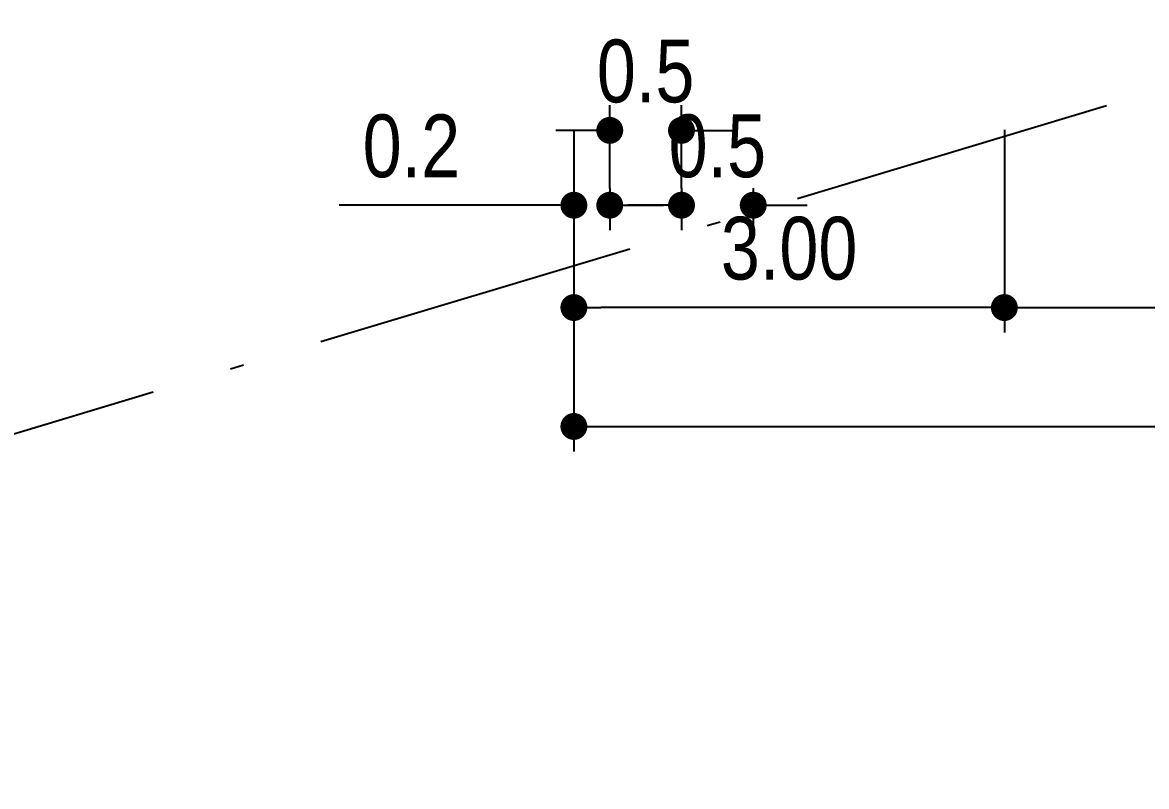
# Model space of a CAD drawing. Header units: metres. Extents: x 563371 to 571261, y 2062953 to 2068466.
# Drawn here: x 568589.73 to 568621.07, y 2065893.72 to 2065915.03 of the extents above; entities that cross this region are included whole.
import ezdxf

# ---------------------------------------------------------------- set-up
doc = ezdxf.new("R2010")
doc.units = ezdxf.units.M
doc.linetypes.add('ACAD_ISO10W100', pattern=[18.5, 12, -3, 0.5, -3])
doc.linetypes.add('HIDDEN', pattern=[0.375, 0.25, -0.125])
doc.layers.get('0').update_dxf_attribs({"linetype": 'CONTINUOUS'})
doc.layers.get('DEFPOINTS').update_dxf_attribs({"linetype": 'CONTINUOUS'})
for name, color, linetype in [('ghichieudai', 7, 'CONTINUOUS'), ('LogDg phu', 7, 'CONTINUOUS'), ('MATCATDUONG', 8, 'CONTINUOUS'), ('TimDg', 222, 'CONTINUOUS'), ('ViaHeSphu', 32, 'CONTINUOUS')]:
    doc.layers.add(name, color=color, linetype=linetype)
doc.styles.add('ktcn', font='VHARIAL.ttf', dxfattribs={"width": 0.8})
doc.dimstyles.new('a', dxfattribs={"dimtxt": 1.75, "dimasz": 0.75, "dimexe": 0.7, "dimexo": 0, "dimgap": 0.75, "dimtad": 1, "dimzin": 0, "dimdsep": 46, "dimtxsty": 'ktcn', "dimblk": 'DOT', "dimcen": 0, "dimazin": 0, "dimtfac": 1, "dimtix": 1, "dimtofl": 0, "dimtmove": 0, "dimatfit": 3, "dimfxl": 1, "dimtolj": 1, "dimtzin": 0, "dimarcsym": 0})

# ---------------------------------------------------------------- blocks, each defined once
blk = doc.blocks.new('_Dot')
at = {"color": 0, "linetype": 'ByBlock', "lineweight": -2}
blk.add_line((-0.5, 0), (-1, 0), dxfattribs=at)
at = {"color": 0, "linetype": 'ByBlock', "const_width": 0.5}
blk.add_lwpolyline([(-0.25, 0, 1), (0.25, 0, 1)], format="xyb", close=True, dxfattribs=at)
blk = doc.blocks.new('*D15')
at = {"layer": 'DEFPOINTS', "color": 0, "linetype": 'Continuous'}
for p in [(568605.106, 2065912.039), (568617.106, 2065912.039), (568605.106, 2065907.08)]:
    blk.add_point(p, dxfattribs=at)
at = {"layer": 'MATCATDUONG', "color": 0, "linetype": 'Continuous', "lineweight": -2}
for p, q in [((568605.106, 2065912.039), (568605.106, 2065906.38)), ((568617.106, 2065912.039), (568617.106, 2065906.38)), ((568616.356, 2065907.08), (568605.856, 2065907.08))]:
    blk.add_line(p, q, dxfattribs=at)
at = {"layer": 'MATCATDUONG', "color": 0, "linetype": 'Continuous', "lineweight": -2, "xscale": 0.75, "yscale": 0.75, "zscale": 0.75, "rotation": 180}
blk.add_blockref('_Dot', (568605.106, 2065907.08), dxfattribs=at)
at = {"layer": 'MATCATDUONG', "color": 0, "linetype": 'Continuous', "lineweight": -2, "xscale": 0.75, "yscale": 0.75, "zscale": 0.75}
blk.add_blockref('_Dot', (568617.106, 2065907.08), dxfattribs=at)
at = {"layer": 'MATCATDUONG', "color": 0, "linetype": 'Continuous', "insert": (568611.106, 2065908.724), "char_height": 1.75, "attachment_point": 5, "style": 'ktcn'}
blk.add_mtext('\\A1;3.00', dxfattribs=at)
blk = doc.blocks.new('*D16')
at = {"layer": 'DEFPOINTS', "color": 0, "linetype": 'Continuous'}
for p in [(568617.106, 2065912.039), (568641.106, 2065912.039), (568641.106, 2065907.08)]:
    blk.add_point(p, dxfattribs=at)
at = {"layer": 'MATCATDUONG', "color": 0, "linetype": 'Continuous', "lineweight": -2}
for p, q in [((568617.106, 2065912.039), (568617.106, 2065906.38)), ((568641.106, 2065912.039), (568641.106, 2065906.38)), ((568617.856, 2065907.08), (568640.356, 2065907.08))]:
    blk.add_line(p, q, dxfattribs=at)
at = {"layer": 'MATCATDUONG', "color": 0, "linetype": 'Continuous', "lineweight": -2, "xscale": 0.75, "yscale": 0.75, "zscale": 0.75, "rotation": 180}
blk.add_blockref('_Dot', (568617.106, 2065907.08), dxfattribs=at)
at = {"layer": 'MATCATDUONG', "color": 0, "linetype": 'Continuous', "lineweight": -2, "xscale": 0.75, "yscale": 0.75, "zscale": 0.75}
blk.add_blockref('_Dot', (568641.106, 2065907.08), dxfattribs=at)
at = {"layer": 'MATCATDUONG', "color": 0, "linetype": 'Continuous', "insert": (568629.106, 2065908.724), "char_height": 1.75, "attachment_point": 5, "style": 'ktcn'}
blk.add_mtext('\\A1;6.00', dxfattribs=at)
blk = doc.blocks.new('*D18')
at = {"layer": 'DEFPOINTS', "color": 0, "linetype": 'Continuous'}
for p in [(568605.106, 2065912.039), (568653.106, 2065912.039), (568653.106, 2065903.764)]:
    blk.add_point(p, dxfattribs=at)
at = {"layer": 'MATCATDUONG', "color": 0, "linetype": 'Continuous', "lineweight": -2}
for p, q in [((568605.106, 2065912.039), (568605.106, 2065903.064)), ((568653.106, 2065912.039), (568653.106, 2065903.064)), ((568605.856, 2065903.764), (568652.356, 2065903.764))]:
    blk.add_line(p, q, dxfattribs=at)
at = {"layer": 'MATCATDUONG', "color": 0, "linetype": 'Continuous', "lineweight": -2, "xscale": 0.75, "yscale": 0.75, "zscale": 0.75, "rotation": 180}
blk.add_blockref('_Dot', (568605.106, 2065903.764), dxfattribs=at)
at = {"layer": 'MATCATDUONG', "color": 0, "linetype": 'Continuous', "lineweight": -2, "xscale": 0.75, "yscale": 0.75, "zscale": 0.75}
blk.add_blockref('_Dot', (568653.106, 2065903.764), dxfattribs=at)
at = {"layer": 'MATCATDUONG', "color": 0, "linetype": 'Continuous', "insert": (568629.106, 2065905.408), "char_height": 1.75, "attachment_point": 5, "style": 'ktcn'}
blk.add_mtext('\\A1;12.00', dxfattribs=at)
blk = doc.blocks.new('*D130')
at = {"layer": 'DEFPOINTS', "color": 0, "linetype": 'Continuous'}
for p in [(568605.106, 2065910.412, 0), (568606.106, 2065910.412, 0), (568606.106, 2065909.934)]:
    blk.add_point(p, dxfattribs=at)
at = {"layer": 'MATCATDUONG', "color": 0, "linetype": 'Continuous', "lineweight": -2}
for p, q in [((568605.106, 2065910.412), (568605.106, 2065909.234)), ((568606.106, 2065910.412), (568606.106, 2065909.234)), ((568604.356, 2065909.934), (568598.559, 2065909.934)), ((568606.856, 2065909.934), (568607.606, 2065909.934))]:
    blk.add_line(p, q, dxfattribs=at)
at = {"layer": 'MATCATDUONG', "color": 0, "linetype": 'Continuous', "lineweight": -2, "xscale": 0.75, "yscale": 0.75, "zscale": 0.75}
blk.add_blockref('_Dot', (568605.106, 2065909.934), dxfattribs=at)
at = {"layer": 'MATCATDUONG', "color": 0, "linetype": 'Continuous', "lineweight": -2, "xscale": 0.75, "yscale": 0.75, "zscale": 0.75, "rotation": 180}
blk.add_blockref('_Dot', (568606.106, 2065909.934), dxfattribs=at)
at = {"layer": 'MATCATDUONG', "color": 0, "linetype": 'Continuous', "insert": (568600.577, 2065911.577), "char_height": 1.75, "attachment_point": 5, "style": 'ktcn'}
blk.add_mtext('\\A1;0.2', dxfattribs=at)
blk = doc.blocks.new('*D131')
at = {"layer": 'DEFPOINTS', "color": 0, "linetype": 'Continuous'}
for p in [(568608.106, 2065912.021), (568606.106, 2065910.412, 0), (568608.106, 2065910.412, 0)]:
    blk.add_point(p, dxfattribs=at)
at = {"layer": 'MATCATDUONG', "color": 0, "linetype": 'Continuous', "lineweight": -2}
for p, q in [((568606.106, 2065910.412), (568606.106, 2065912.721)), ((568608.106, 2065910.412), (568608.106, 2065912.721)), ((568605.356, 2065912.021), (568604.606, 2065912.021)), ((568608.856, 2065912.021), (568609.606, 2065912.021))]:
    blk.add_line(p, q, dxfattribs=at)
at = {"layer": 'MATCATDUONG', "color": 0, "linetype": 'Continuous', "lineweight": -2, "xscale": 0.75, "yscale": 0.75, "zscale": 0.75}
blk.add_blockref('_Dot', (568606.106, 2065912.021), dxfattribs=at)
at = {"layer": 'MATCATDUONG', "color": 0, "linetype": 'Continuous', "lineweight": -2, "xscale": 0.75, "yscale": 0.75, "zscale": 0.75, "rotation": 180}
blk.add_blockref('_Dot', (568608.106, 2065912.021), dxfattribs=at)
at = {"layer": 'MATCATDUONG', "color": 0, "linetype": 'Continuous', "insert": (568607.106, 2065913.665), "char_height": 1.75, "attachment_point": 5, "style": 'ktcn'}
blk.add_mtext('\\A1;0.5', dxfattribs=at)
blk = doc.blocks.new('*D132')
at = {"layer": 'DEFPOINTS', "color": 0, "linetype": 'Continuous'}
for p in [(568608.106, 2065910.412, 0), (568610.106, 2065910.412, 0), (568610.106, 2065909.934)]:
    blk.add_point(p, dxfattribs=at)
at = {"layer": 'MATCATDUONG', "color": 0, "linetype": 'Continuous', "lineweight": -2}
for p, q in [((568608.106, 2065910.412), (568608.106, 2065909.234)), ((568610.106, 2065910.412), (568610.106, 2065909.234)), ((568607.356, 2065909.934), (568606.606, 2065909.934)), ((568610.856, 2065909.934), (568611.606, 2065909.934))]:
    blk.add_line(p, q, dxfattribs=at)
at = {"layer": 'MATCATDUONG', "color": 0, "linetype": 'Continuous', "lineweight": -2, "xscale": 0.75, "yscale": 0.75, "zscale": 0.75}
blk.add_blockref('_Dot', (568608.106, 2065909.934), dxfattribs=at)
at = {"layer": 'MATCATDUONG', "color": 0, "linetype": 'Continuous', "lineweight": -2, "xscale": 0.75, "yscale": 0.75, "zscale": 0.75, "rotation": 180}
blk.add_blockref('_Dot', (568610.106, 2065909.934), dxfattribs=at)
at = {"layer": 'MATCATDUONG', "color": 0, "linetype": 'Continuous', "insert": (568609.106, 2065911.577), "char_height": 1.75, "attachment_point": 5, "style": 'ktcn'}
blk.add_mtext('\\A1;0.5', dxfattribs=at)

msp = doc.modelspace()

# ---------------------------------------------------------------- linework, layer by layer
at = {"layer": 'LogDg phu', "linetype": 'HIDDEN', "ltscale": 50}
for points in [[(568550.923, 2065938.978), (568560.611, 2065906.878, 0.41385), (568570.572, 2065901.528), (568732.798, 2065950.268, 0.022858), (568750.388, 2065956.443), (568757.204, 2065959.191, 0.40262), (568761.744, 2065969.305), (568755.641, 2065986.366)], [(568591.597, 2065804.206, 0.411844), (568601.506, 2065798.84), (568793.597, 2065855.121, 0.431462), (568798.88, 2065865.492), (568769.497, 2065947.632, 0.425903), (568758.973, 2065952.357), (568753.006, 2065949.95, -0.022858), (568734.812, 2065943.564), (568572.613, 2065894.832, 0.414577), (568567.256, 2065884.859), (568591.597, 2065804.206)]]:
    msp.add_lwpolyline(points, format="xyb", dxfattribs=at)
at = {"layer": 'ViaHeSphu', "linetype": 'HIDDEN', "ltscale": 50}
for points in [[(568556.668, 2065940.711), (568566.065, 2065909.571), (568572.299, 2065906.223), (568731.647, 2065954.099, 0.022858), (568748.892, 2065960.152), (568752.779, 2065961.72), (568755.732, 2065968.297), (568749.214, 2065986.519)], [(568764.157, 2065944.747), (568792.936, 2065864.296), (568789.822, 2065858.183), (568722.151, 2065838.356), (568603.291, 2065803.532), (568597.048, 2065806.913), (568573.289, 2065885.638), (568576.633, 2065891.863), (568735.963, 2065939.733, 0.022858), (568754.502, 2065946.241), (568757.835, 2065947.585), (568764.157, 2065944.747)]]:
    msp.add_lwpolyline(points, format="xyb", dxfattribs=at)

# ---------------------------------------------------------------- next in the draw order: wipeouts: each hides what was drawn before it
msp.add_wipeout([(568538.555, 2065837.116), (569134.391, 2065836.361), (569086.223, 2065956.15), (568779.004, 2065956.683), (568600.602, 2065960.315)]).dxf.layer = 'ghichieudai'

# ---------------------------------------------------------------- next in the draw order: linework, layer by layer
at = {"layer": 'TimDg', "linetype": 'ACAD_ISO10W100', "ltscale": 0.75}
msp.add_lwpolyline([(568558.185, 2065894.152), (568733.805, 2065946.916, 0.022858), (568751.697, 2065953.197), (568811.016, 2065977.115, 0.017204), (568823.592, 2065982.697), (569064.377, 2066099.631, 0.01782), (569076.966, 2066106.31), (569234.224, 2066197.054)], format="xyb", dxfattribs=at)

# ---------------------------------------------------------------- next in the draw order: dimensions: what is measured, and where the dimension line sits
at = {"layer": 'MATCATDUONG', "color": 7, "linetype": 'Continuous'}
for base, p1, p2, picture, middle in [((568608.106, 2065912.021, 0), (568606.106, 2065910.412, 0), (568608.106, 2065910.412, 0), '*D131', (568607.106, 2065912.021, 0)), ((568606.10621, 2065909.93354, -0.00001), (568605.10622, 2065910.41249, -0.00001), (568606.10621, 2065910.41249, -0.00001), '*D130', (568600.57653, 2065909.93354, -0.00001))]:
    dim = msp.add_linear_dim(base=base, p1=p1, p2=p2, dimstyle='a', override={"dimdec": 1, "dimlfac": 0.25}, dxfattribs=at)
    dim.commit()
    dim.dimension.update_dxf_attribs({"geometry": picture, "text_midpoint": middle, "dimtype": 160})
for base, p1, p2, override, picture, middle in [((568610.106, 2065909.934, 0), (568608.106, 2065910.412, 0), (568610.106, 2065910.412, 0), {"dimdec": 1, "dimlfac": 0.25}, '*D132', (568609.106, 2065911.577, 0)), ((568605.106, 2065907.08), (568617.106, 2065912.039), (568605.106, 2065912.039), {"dimlfac": 0.25}, '*D15', (568611.106, 2065908.724)), ((568653.106, 2065903.764), (568605.106, 2065912.039), (568653.106, 2065912.039), {"dimlfac": 0.25}, '*D18', (568629.106, 2065905.408)), ((568641.106, 2065907.08), (568617.106, 2065912.039), (568641.106, 2065912.039), {"dimlfac": 0.25}, '*D16', (568629.106, 2065908.724))]:
    dim = msp.add_linear_dim(base=base, p1=p1, p2=p2, dimstyle='a', override=override, dxfattribs=at)
    dim.commit()
    dim.dimension.update_dxf_attribs({"geometry": picture, "text_midpoint": middle})

doc.saveas('drawing.dxf')
